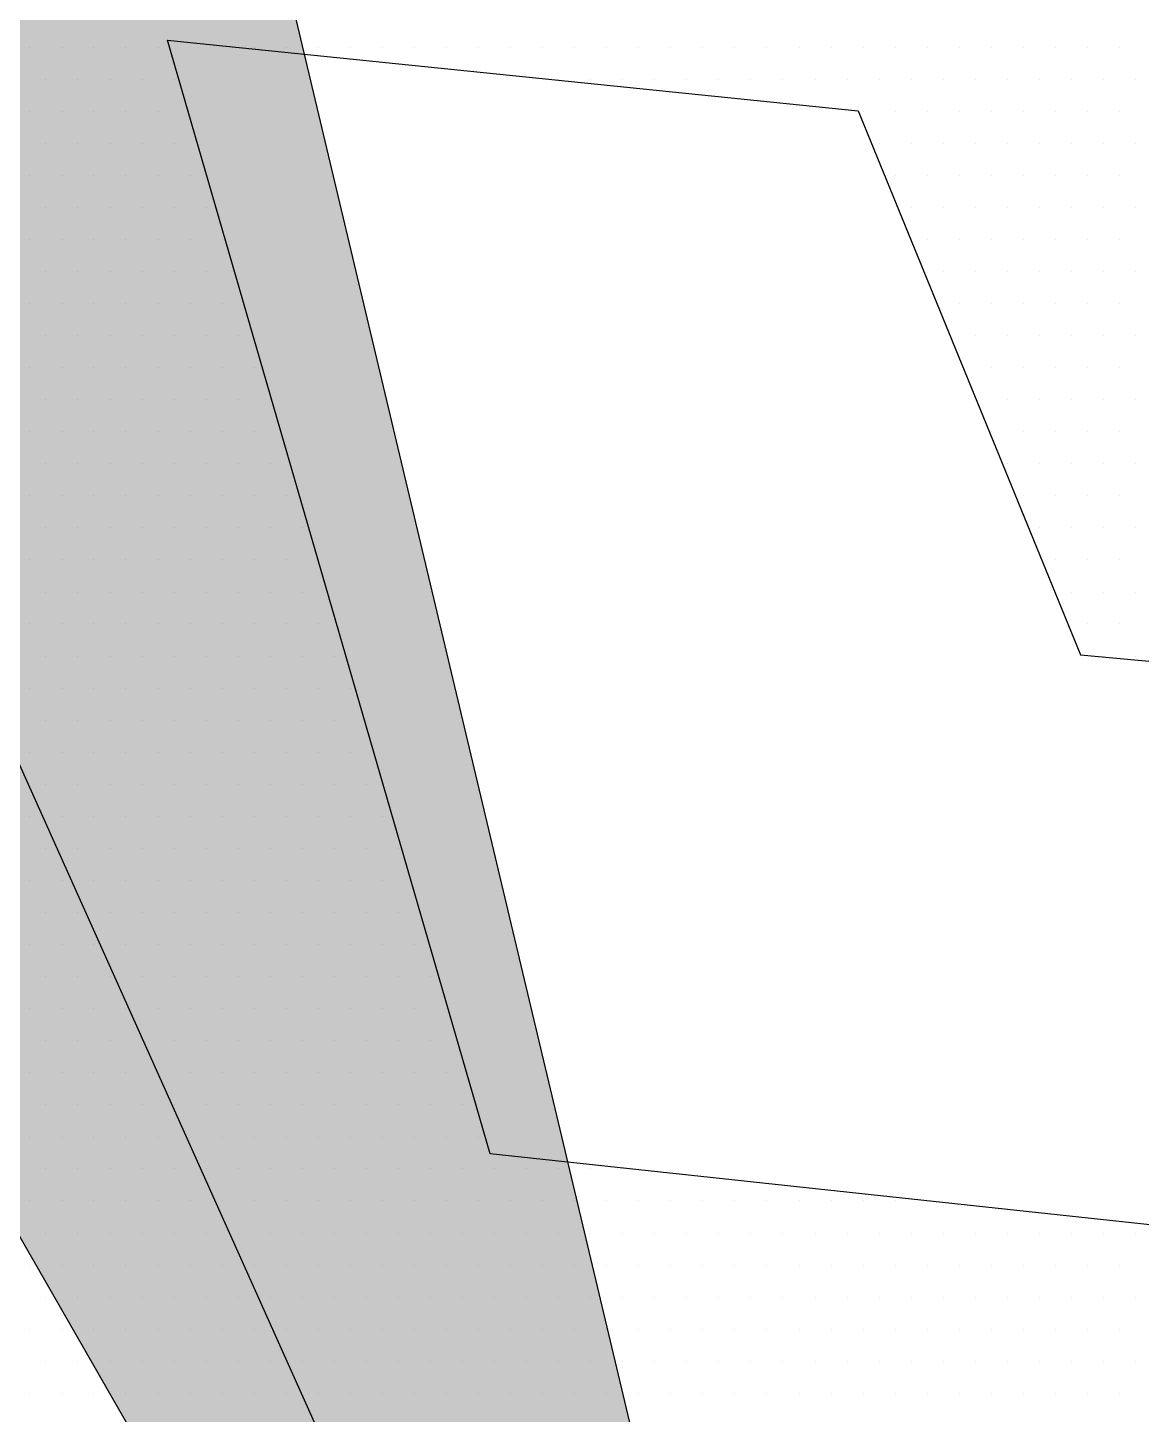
# Paper-space layout 'TOP_A1_00200_01-01-2017_MODELE' of a CAD drawing. Header units: metres. Extents: x 1274 to 2143, y 12 to 312.
# Drawn here: x 2048.826 to 2050.738, y 280.397 to 282.778 of the extents above; entities that cross this region are included whole.
import ezdxf

# ---------------------------------------------------------------- set-up
doc = ezdxf.new("R2010")
doc.units = ezdxf.units.M
doc.header["$LTSCALE"] = 2
doc.set_wipeout_variables(frame=1)
doc.linetypes.add('CACHEX2', pattern=[0.75, 0.5, -0.25])
for name, color, linetype in [('CARTOUCHE', 7, 'Continuous'), ('LOGO', 4, 'Continuous'), ('rosace', 7, 'Continuous')]:
    doc.layers.add(name, color=color, linetype=linetype)

# ---------------------------------------------------------------- blocks, each defined once
blk = doc.blocks.new('A$C715108E3')
at = {"layer": 'LOGO', "color": 131}
for p, q in [((-4.6994, -16.909), (-4.6994, -16.909)), ((-4.6077, -16.909), (-4.6077, -16.909)), ((-4.5161, -16.909), (-4.5161, -16.909)), ((-4.4245, -16.909), (-4.4245, -16.909)), ((-4.3324, -16.909), (-4.3324, -16.909)), ((-4.1105, -16.909), (-4.1105, -16.909)), ((-4.0571, -16.909), (-4.0571, -16.909)), ((-3.9659, -16.909), (-3.9659, -16.909)), ((-3.8738, -16.909), (-3.8738, -16.909)), ((-3.782, -16.909), (-3.782, -16.909)), ((-3.6905, -16.909), (-3.6905, -16.909)), ((-3.5987, -16.909), (-3.5987, -16.909)), ((-3.5069, -16.909), (-3.5069, -16.909)), ((-3.415, -16.909), (-3.415, -16.909)), ((-3.3236, -16.909), (-3.3236, -16.909)), ((-3.2318, -16.909), (-3.2318, -16.909)), ((-3.1399, -16.909), (-3.1399, -16.909)), ((-3.0485, -16.909), (-3.0485, -16.909)), ((-2.9566, -16.909), (-2.9566, -16.909)), ((-2.8648, -16.909), (-2.8648, -16.909)), ((-2.7733, -16.909), (-2.7733, -16.909)), ((-2.6815, -16.909), (-2.6815, -16.909)), ((-2.5895, -16.909), (-2.5895, -16.909)), ((-2.4975, -16.909), (-2.4975, -16.909)), ((-2.4062, -16.909), (-2.4062, -16.909)), ((-2.3142, -16.909), (-2.3142, -16.909)), ((-2.2223, -16.909), (-2.2223, -16.909)), ((-2.1309, -16.909), (-2.1309, -16.909)), ((-2.0391, -16.909), (-2.0391, -16.909)), ((-1.9472, -16.909), (-1.9472, -16.909)), ((-1.8558, -16.909), (-1.8558, -16.909)), ((-1.7639, -16.909), (-1.7639, -16.909)), ((-1.6721, -16.909), (-1.6721, -16.909)), ((-1.5806, -16.909), (-1.5806, -16.909)), ((-4.6537, -17.0003), (-4.6537, -17.0003)), ((-4.562, -17.0003), (-4.562, -17.0003)), ((-4.47, -17.0003), (-4.47, -17.0003)), ((-4.3783, -17.0003), (-4.3783, -17.0003)), ((-4.2867, -17.0003), (-4.2867, -17.0003)), ((-3.2175, -17.0003), (-3.2175, -17.0003)), ((-3.186, -17.0003), (-3.186, -17.0003)), ((-3.0942, -17.0003), (-3.0942, -17.0003)), ((-3.0024, -17.0003), (-3.0024, -17.0003)), ((-2.9109, -17.0003), (-2.9109, -17.0003)), ((-2.8191, -17.0003), (-2.8191, -17.0003)), ((-2.727, -17.0003), (-2.727, -17.0003)), ((-2.6358, -17.0003), (-2.6358, -17.0003)), ((-2.5439, -17.0003), (-2.5439, -17.0003)), ((-2.4519, -17.0003), (-2.4519, -17.0003)), ((-2.3599, -17.0003), (-2.3599, -17.0003)), ((-2.2686, -17.0003), (-2.2686, -17.0003)), ((-2.1766, -17.0003), (-2.1766, -17.0003)), ((-2.085, -17.0003), (-2.085, -17.0003)), ((-1.9933, -17.0003), (-1.9933, -17.0003)), ((-1.9015, -17.0003), (-1.9015, -17.0003)), ((-1.8097, -17.0003), (-1.8097, -17.0003)), ((-1.7182, -17.0003), (-1.7182, -17.0003)), ((-1.6264, -17.0003), (-1.6264, -17.0003)), ((-1.5345, -17.0003), (-1.5345, -17.0003)), ((-4.6994, -17.0928), (-4.6994, -17.0928)), ((-4.6077, -17.0928), (-4.6077, -17.0928)), ((-4.5161, -17.0928), (-4.5161, -17.0928)), ((-4.4245, -17.0928), (-4.4245, -17.0928)), ((-4.3324, -17.0928), (-4.3324, -17.0928)), ((-2.3284, -17.0928), (-2.3284, -17.0928)), ((-2.3142, -17.0928), (-2.3142, -17.0928)), ((-2.2223, -17.0928), (-2.2223, -17.0928)), ((-2.1309, -17.0928), (-2.1309, -17.0928)), ((-2.0391, -17.0928), (-2.0391, -17.0928)), ((-1.9472, -17.0928), (-1.9472, -17.0928)), ((-1.8558, -17.0928), (-1.8558, -17.0928)), ((-1.7639, -17.0928), (-1.7639, -17.0928)), ((-1.6721, -17.0928), (-1.6721, -17.0928)), ((-1.5806, -17.0928), (-1.5806, -17.0928)), ((-4.6537, -17.1843), (-4.6537, -17.1843)), ((-4.562, -17.1843), (-4.562, -17.1843)), ((-4.47, -17.1843), (-4.47, -17.1843)), ((-4.3783, -17.1843), (-4.3783, -17.1843)), ((-4.2867, -17.1843), (-4.2867, -17.1843)), ((-2.2909, -17.1843), (-2.2909, -17.1843)), ((-2.2686, -17.1843), (-2.2686, -17.1843)), ((-2.1766, -17.1843), (-2.1766, -17.1843)), ((-2.085, -17.1843), (-2.085, -17.1843)), ((-1.9933, -17.1843), (-1.9933, -17.1843)), ((-1.9015, -17.1843), (-1.9015, -17.1843)), ((-1.8097, -17.1843), (-1.8097, -17.1843)), ((-1.7182, -17.1843), (-1.7182, -17.1843)), ((-1.6264, -17.1843), (-1.6264, -17.1843)), ((-1.5345, -17.1843), (-1.5345, -17.1843)), ((-4.6994, -17.2756), (-4.6994, -17.2756)), ((-4.6077, -17.2756), (-4.6077, -17.2756)), ((-4.5161, -17.2756), (-4.5161, -17.2756)), ((-4.4245, -17.2756), (-4.4245, -17.2756)), ((-4.3324, -17.2756), (-4.3324, -17.2756)), ((-4.2412, -17.2756), (-4.2412, -17.2756)), ((-2.2535, -17.2756), (-2.2535, -17.2756)), ((-2.2223, -17.2756), (-2.2223, -17.2756)), ((-2.1309, -17.2756), (-2.1309, -17.2756)), ((-2.0391, -17.2756), (-2.0391, -17.2756)), ((-1.9472, -17.2756), (-1.9472, -17.2756)), ((-1.8558, -17.2756), (-1.8558, -17.2756)), ((-1.7639, -17.2756), (-1.7639, -17.2756)), ((-1.6721, -17.2756), (-1.6721, -17.2756)), ((-1.5806, -17.2756), (-1.5806, -17.2756)), ((-4.6537, -17.368), (-4.6537, -17.368)), ((-4.562, -17.368), (-4.562, -17.368)), ((-4.47, -17.368), (-4.47, -17.368)), ((-4.3783, -17.368), (-4.3783, -17.368)), ((-4.2867, -17.368), (-4.2867, -17.368)), ((-4.1947, -17.368), (-4.1947, -17.368)), ((-2.2158, -17.368), (-2.2158, -17.368)), ((-2.1766, -17.368), (-2.1766, -17.368)), ((-2.085, -17.368), (-2.085, -17.368)), ((-1.9933, -17.368), (-1.9933, -17.368)), ((-1.9015, -17.368), (-1.9015, -17.368)), ((-1.8097, -17.368), (-1.8097, -17.368)), ((-1.7182, -17.368), (-1.7182, -17.368)), ((-1.6264, -17.368), (-1.6264, -17.368)), ((-1.5345, -17.368), (-1.5345, -17.368)), ((-4.6994, -17.4592), (-4.6994, -17.4592)), ((-4.6077, -17.4592), (-4.6077, -17.4592)), ((-4.5161, -17.4592), (-4.5161, -17.4592)), ((-4.4245, -17.4592), (-4.4245, -17.4592)), ((-4.3324, -17.4592), (-4.3324, -17.4592)), ((-4.2412, -17.4592), (-4.2412, -17.4592)), ((-4.1491, -17.4592), (-4.1491, -17.4592)), ((-2.1781, -17.4592), (-2.1781, -17.4592)), ((-2.1309, -17.4592), (-2.1309, -17.4592)), ((-2.0391, -17.4592), (-2.0391, -17.4592)), ((-1.9472, -17.4592), (-1.9472, -17.4592)), ((-1.8558, -17.4592), (-1.8558, -17.4592)), ((-1.7639, -17.4592), (-1.7639, -17.4592)), ((-1.6721, -17.4592), (-1.6721, -17.4592)), ((-1.5806, -17.4592), (-1.5806, -17.4592)), ((-4.6537, -17.5507), (-4.6537, -17.5507)), ((-4.562, -17.5507), (-4.562, -17.5507)), ((-4.47, -17.5507), (-4.47, -17.5507)), ((-4.3783, -17.5507), (-4.3783, -17.5507)), ((-4.2867, -17.5507), (-4.2867, -17.5507)), ((-4.1947, -17.5507), (-4.1947, -17.5507)), ((-2.1408, -17.5507), (-2.1408, -17.5507)), ((-2.085, -17.5507), (-2.085, -17.5507)), ((-1.9933, -17.5507), (-1.9933, -17.5507)), ((-1.9015, -17.5507), (-1.9015, -17.5507)), ((-1.8097, -17.5507), (-1.8097, -17.5507)), ((-1.7182, -17.5507), (-1.7182, -17.5507)), ((-1.6264, -17.5507), (-1.6264, -17.5507)), ((-1.5345, -17.5507), (-1.5345, -17.5507)), ((-4.6994, -17.6431), (-4.6994, -17.6431)), ((-4.6077, -17.6431), (-4.6077, -17.6431)), ((-4.5161, -17.6431), (-4.5161, -17.6431)), ((-4.4245, -17.6431), (-4.4245, -17.6431)), ((-4.3324, -17.6431), (-4.3324, -17.6431)), ((-4.2412, -17.6431), (-4.2412, -17.6431)), ((-4.1491, -17.6431), (-4.1491, -17.6431)), ((-2.1033, -17.6431), (-2.1033, -17.6431)), ((-2.0391, -17.6431), (-2.0391, -17.6431)), ((-1.9472, -17.6431), (-1.9472, -17.6431)), ((-1.8558, -17.6431), (-1.8558, -17.6431)), ((-1.7639, -17.6431), (-1.7639, -17.6431)), ((-1.6721, -17.6431), (-1.6721, -17.6431)), ((-1.5806, -17.6431), (-1.5806, -17.6431)), ((-4.6537, -17.7343), (-4.6537, -17.7343)), ((-4.562, -17.7343), (-4.562, -17.7343)), ((-4.47, -17.7343), (-4.47, -17.7343)), ((-4.3783, -17.7343), (-4.3783, -17.7343)), ((-4.2867, -17.7343), (-4.2867, -17.7343)), ((-4.1947, -17.7343), (-4.1947, -17.7343)), ((-4.1036, -17.7343), (-4.1036, -17.7343)), ((-2.0657, -17.7343), (-2.0657, -17.7343)), ((-1.9933, -17.7343), (-1.9933, -17.7343)), ((-1.9015, -17.7343), (-1.9015, -17.7343)), ((-1.8097, -17.7343), (-1.8097, -17.7343)), ((-1.7182, -17.7343), (-1.7182, -17.7343)), ((-1.6264, -17.7343), (-1.6264, -17.7343)), ((-1.5345, -17.7343), (-1.5345, -17.7343)), ((-4.6994, -17.8258), (-4.6994, -17.8258)), ((-4.6077, -17.8258), (-4.6077, -17.8258)), ((-4.5161, -17.8258), (-4.5161, -17.8258)), ((-4.4245, -17.8258), (-4.4245, -17.8258)), ((-4.3324, -17.8258), (-4.3324, -17.8258)), ((-4.2412, -17.8258), (-4.2412, -17.8258)), ((-4.1491, -17.8258), (-4.1491, -17.8258)), ((-4.0571, -17.8258), (-4.0571, -17.8258)), ((-2.0289, -17.8258), (-2.0289, -17.8258)), ((-1.9472, -17.8258), (-1.9472, -17.8258)), ((-1.8558, -17.8258), (-1.8558, -17.8258)), ((-1.7639, -17.8258), (-1.7639, -17.8258)), ((-1.6721, -17.8258), (-1.6721, -17.8258)), ((-1.5806, -17.8258), (-1.5806, -17.8258)), ((-4.6537, -17.9182), (-4.6537, -17.9182)), ((-4.562, -17.9182), (-4.562, -17.9182)), ((-4.47, -17.9182), (-4.47, -17.9182)), ((-4.3783, -17.9182), (-4.3783, -17.9182)), ((-4.2867, -17.9182), (-4.2867, -17.9182)), ((-4.1947, -17.9182), (-4.1947, -17.9182)), ((-4.1036, -17.9182), (-4.1036, -17.9182)), ((-4.0116, -17.9182), (-4.0116, -17.9182)), ((-1.9913, -17.9182), (-1.9913, -17.9182)), ((-1.9015, -17.9182), (-1.9015, -17.9182)), ((-1.8097, -17.9182), (-1.8097, -17.9182)), ((-1.7182, -17.9182), (-1.7182, -17.9182)), ((-1.6264, -17.9182), (-1.6264, -17.9182)), ((-1.5345, -17.9182), (-1.5345, -17.9182)), ((-4.6994, -18.0097), (-4.6994, -18.0097)), ((-4.6077, -18.0097), (-4.6077, -18.0097)), ((-4.5161, -18.0097), (-4.5161, -18.0097)), ((-4.4245, -18.0097), (-4.4245, -18.0097)), ((-4.3324, -18.0097), (-4.3324, -18.0097)), ((-4.2412, -18.0097), (-4.2412, -18.0097)), ((-4.1491, -18.0097), (-4.1491, -18.0097)), ((-4.0571, -18.0097), (-4.0571, -18.0097)), ((-1.9536, -18.0097), (-1.9536, -18.0097)), ((-1.9472, -18.0097), (-1.9472, -18.0097)), ((-1.8558, -18.0097), (-1.8558, -18.0097)), ((-1.7639, -18.0097), (-1.7639, -18.0097)), ((-1.6721, -18.0097), (-1.6721, -18.0097)), ((-1.5806, -18.0097), (-1.5806, -18.0097)), ((-4.6537, -18.1009), (-4.6537, -18.1009)), ((-4.562, -18.1009), (-4.562, -18.1009)), ((-4.47, -18.1009), (-4.47, -18.1009)), ((-4.3783, -18.1009), (-4.3783, -18.1009)), ((-4.2867, -18.1009), (-4.2867, -18.1009)), ((-4.1947, -18.1009), (-4.1947, -18.1009)), ((-4.1036, -18.1009), (-4.1036, -18.1009)), ((-4.0116, -18.1009), (-4.0116, -18.1009)), ((-1.9163, -18.1009), (-1.9163, -18.1009)), ((-1.9015, -18.1009), (-1.9015, -18.1009)), ((-1.8097, -18.1009), (-1.8097, -18.1009)), ((-1.7182, -18.1009), (-1.7182, -18.1009)), ((-1.6264, -18.1009), (-1.6264, -18.1009)), ((-1.5345, -18.1009), (-1.5345, -18.1009)), ((-4.6994, -18.1933), (-4.6994, -18.1933)), ((-4.6077, -18.1933), (-4.6077, -18.1933)), ((-4.5161, -18.1933), (-4.5161, -18.1933)), ((-4.4245, -18.1933), (-4.4245, -18.1933)), ((-4.3324, -18.1933), (-4.3324, -18.1933)), ((-4.2412, -18.1933), (-4.2412, -18.1933)), ((-4.1491, -18.1933), (-4.1491, -18.1933)), ((-4.0571, -18.1933), (-4.0571, -18.1933)), ((-3.9659, -18.1933), (-3.9659, -18.1933)), ((-1.8786, -18.1933), (-1.8786, -18.1933)), ((-1.8558, -18.1933), (-1.8558, -18.1933)), ((-1.7639, -18.1933), (-1.7639, -18.1933)), ((-1.6721, -18.1933), (-1.6721, -18.1933)), ((-1.5806, -18.1933), (-1.5806, -18.1933)), ((-4.6537, -18.2848), (-4.6537, -18.2848)), ((-4.562, -18.2848), (-4.562, -18.2848)), ((-4.47, -18.2848), (-4.47, -18.2848)), ((-4.3783, -18.2848), (-4.3783, -18.2848)), ((-4.2867, -18.2848), (-4.2867, -18.2848)), ((-4.1947, -18.2848), (-4.1947, -18.2848)), ((-4.1036, -18.2848), (-4.1036, -18.2848)), ((-4.0116, -18.2848), (-4.0116, -18.2848)), ((-3.9196, -18.2848), (-3.9196, -18.2848)), ((-1.8411, -18.2848), (-1.8411, -18.2848)), ((-1.8097, -18.2848), (-1.8097, -18.2848)), ((-1.7182, -18.2848), (-1.7182, -18.2848)), ((-1.6264, -18.2848), (-1.6264, -18.2848)), ((-1.5345, -18.2848), (-1.5345, -18.2848)), ((-4.6994, -18.3761), (-4.6994, -18.3761)), ((-4.6077, -18.3761), (-4.6077, -18.3761)), ((-4.5161, -18.3761), (-4.5161, -18.3761)), ((-4.4245, -18.3761), (-4.4245, -18.3761)), ((-4.3324, -18.3761), (-4.3324, -18.3761)), ((-4.2412, -18.3761), (-4.2412, -18.3761)), ((-4.1491, -18.3761), (-4.1491, -18.3761)), ((-4.0571, -18.3761), (-4.0571, -18.3761)), ((-3.9659, -18.3761), (-3.9659, -18.3761)), ((-1.8037, -18.3761), (-1.8037, -18.3761)), ((-1.7639, -18.3761), (-1.7639, -18.3761)), ((-1.6721, -18.3761), (-1.6721, -18.3761)), ((-1.5806, -18.3761), (-1.5806, -18.3761)), ((-4.6537, -18.4684), (-4.6537, -18.4684)), ((-4.562, -18.4684), (-4.562, -18.4684)), ((-4.47, -18.4684), (-4.47, -18.4684)), ((-4.3783, -18.4684), (-4.3783, -18.4684)), ((-4.2867, -18.4684), (-4.2867, -18.4684)), ((-4.1947, -18.4684), (-4.1947, -18.4684)), ((-4.1036, -18.4684), (-4.1036, -18.4684)), ((-4.0116, -18.4684), (-4.0116, -18.4684)), ((-3.9196, -18.4684), (-3.9196, -18.4684)), ((-1.7662, -18.4684), (-1.7662, -18.4684)), ((-1.7182, -18.4684), (-1.7182, -18.4684)), ((-1.6264, -18.4684), (-1.6264, -18.4684)), ((-1.5345, -18.4684), (-1.5345, -18.4684)), ((-4.6994, -18.5599), (-4.6994, -18.5599)), ((-4.6077, -18.5599), (-4.6077, -18.5599)), ((-4.5161, -18.5599), (-4.5161, -18.5599)), ((-4.4245, -18.5599), (-4.4245, -18.5599)), ((-4.3324, -18.5599), (-4.3324, -18.5599)), ((-4.2412, -18.5599), (-4.2412, -18.5599)), ((-4.1491, -18.5599), (-4.1491, -18.5599)), ((-4.0571, -18.5599), (-4.0571, -18.5599)), ((-3.9659, -18.5599), (-3.9659, -18.5599)), ((-3.8738, -18.5599), (-3.8738, -18.5599)), ((-1.7287, -18.5599), (-1.7287, -18.5599)), ((-1.6721, -18.5599), (-1.6721, -18.5599)), ((-1.5806, -18.5599), (-1.5806, -18.5599)), ((-4.6537, -18.6525), (-4.6537, -18.6525)), ((-4.562, -18.6525), (-4.562, -18.6525)), ((-4.47, -18.6525), (-4.47, -18.6525)), ((-4.3783, -18.6525), (-4.3783, -18.6525)), ((-4.2867, -18.6525), (-4.2867, -18.6525)), ((-4.1947, -18.6525), (-4.1947, -18.6525)), ((-4.1036, -18.6525), (-4.1036, -18.6525)), ((-4.0116, -18.6525), (-4.0116, -18.6525)), ((-3.9196, -18.6525), (-3.9196, -18.6525)), ((-3.8283, -18.6525), (-3.8283, -18.6525)), ((-1.6492, -18.6525), (-1.6492, -18.6525)), ((-1.6264, -18.6525), (-1.6264, -18.6525)), ((-1.5345, -18.6525), (-1.5345, -18.6525)), ((-4.6994, -18.7438), (-4.6994, -18.7438)), ((-4.6077, -18.7438), (-4.6077, -18.7438)), ((-4.5161, -18.7438), (-4.5161, -18.7438)), ((-4.4245, -18.7438), (-4.4245, -18.7438)), ((-4.3324, -18.7438), (-4.3324, -18.7438)), ((-4.2412, -18.7438), (-4.2412, -18.7438)), ((-4.1491, -18.7438), (-4.1491, -18.7438)), ((-4.0571, -18.7438), (-4.0571, -18.7438)), ((-3.9659, -18.7438), (-3.9659, -18.7438)), ((-3.8738, -18.7438), (-3.8738, -18.7438)), ((-3.782, -18.7438), (-3.782, -18.7438)), ((-4.6537, -18.835), (-4.6537, -18.835)), ((-4.562, -18.835), (-4.562, -18.835)), ((-4.47, -18.835), (-4.47, -18.835)), ((-4.3783, -18.835), (-4.3783, -18.835)), ((-4.2867, -18.835), (-4.2867, -18.835)), ((-4.1947, -18.835), (-4.1947, -18.835)), ((-4.1036, -18.835), (-4.1036, -18.835)), ((-4.0116, -18.835), (-4.0116, -18.835)), ((-3.9196, -18.835), (-3.9196, -18.835)), ((-3.8283, -18.835), (-3.8283, -18.835)), ((-4.6994, -18.9276), (-4.6994, -18.9276)), ((-4.6077, -18.9276), (-4.6077, -18.9276)), ((-4.5161, -18.9276), (-4.5161, -18.9276)), ((-4.4245, -18.9276), (-4.4245, -18.9276)), ((-4.3324, -18.9276), (-4.3324, -18.9276)), ((-4.2412, -18.9276), (-4.2412, -18.9276)), ((-4.1491, -18.9276), (-4.1491, -18.9276)), ((-4.0571, -18.9276), (-4.0571, -18.9276)), ((-3.9659, -18.9276), (-3.9659, -18.9276)), ((-3.8738, -18.9276), (-3.8738, -18.9276)), ((-3.782, -18.9276), (-3.782, -18.9276)), ((-4.6537, -19.0189), (-4.6537, -19.0189)), ((-4.562, -19.0189), (-4.562, -19.0189)), ((-4.47, -19.0189), (-4.47, -19.0189)), ((-4.3783, -19.0189), (-4.3783, -19.0189)), ((-4.2867, -19.0189), (-4.2867, -19.0189)), ((-4.1947, -19.0189), (-4.1947, -19.0189)), ((-4.1036, -19.0189), (-4.1036, -19.0189)), ((-4.0116, -19.0189), (-4.0116, -19.0189)), ((-3.9196, -19.0189), (-3.9196, -19.0189)), ((-3.8283, -19.0189), (-3.8283, -19.0189)), ((-3.7363, -19.0189), (-3.7363, -19.0189)), ((-4.6994, -19.1101), (-4.6994, -19.1101)), ((-4.6077, -19.1101), (-4.6077, -19.1101)), ((-4.5161, -19.1101), (-4.5161, -19.1101)), ((-4.4245, -19.1101), (-4.4245, -19.1101)), ((-4.3324, -19.1101), (-4.3324, -19.1101)), ((-4.2412, -19.1101), (-4.2412, -19.1101)), ((-4.1491, -19.1101), (-4.1491, -19.1101)), ((-4.0571, -19.1101), (-4.0571, -19.1101)), ((-3.9659, -19.1101), (-3.9659, -19.1101)), ((-3.8738, -19.1101), (-3.8738, -19.1101)), ((-3.782, -19.1101), (-3.782, -19.1101)), ((-3.6905, -19.1101), (-3.6905, -19.1101)), ((-4.6537, -19.2027), (-4.6537, -19.2027)), ((-4.562, -19.2027), (-4.562, -19.2027)), ((-4.47, -19.2027), (-4.47, -19.2027)), ((-4.3783, -19.2027), (-4.3783, -19.2027)), ((-4.2867, -19.2027), (-4.2867, -19.2027)), ((-4.1947, -19.2027), (-4.1947, -19.2027)), ((-4.1036, -19.2027), (-4.1036, -19.2027)), ((-4.0116, -19.2027), (-4.0116, -19.2027)), ((-3.9196, -19.2027), (-3.9196, -19.2027)), ((-3.8283, -19.2027), (-3.8283, -19.2027)), ((-3.7363, -19.2027), (-3.7363, -19.2027)), ((-3.6444, -19.2027), (-3.6444, -19.2027)), ((-4.6994, -19.294), (-4.6994, -19.294)), ((-4.6077, -19.294), (-4.6077, -19.294)), ((-4.5161, -19.294), (-4.5161, -19.294)), ((-4.4245, -19.294), (-4.4245, -19.294)), ((-4.3324, -19.294), (-4.3324, -19.294)), ((-4.2412, -19.294), (-4.2412, -19.294)), ((-4.1491, -19.294), (-4.1491, -19.294)), ((-4.0571, -19.294), (-4.0571, -19.294)), ((-3.9659, -19.294), (-3.9659, -19.294)), ((-3.8738, -19.294), (-3.8738, -19.294)), ((-3.782, -19.294), (-3.782, -19.294)), ((-3.6905, -19.294), (-3.6905, -19.294)), ((-4.6537, -19.3855), (-4.6537, -19.3855)), ((-4.562, -19.3855), (-4.562, -19.3855)), ((-4.47, -19.3855), (-4.47, -19.3855)), ((-4.3783, -19.3855), (-4.3783, -19.3855)), ((-4.2867, -19.3855), (-4.2867, -19.3855)), ((-4.1947, -19.3855), (-4.1947, -19.3855)), ((-4.1036, -19.3855), (-4.1036, -19.3855)), ((-4.0116, -19.3855), (-4.0116, -19.3855)), ((-3.9196, -19.3855), (-3.9196, -19.3855)), ((-3.8283, -19.3855), (-3.8283, -19.3855)), ((-3.7363, -19.3855), (-3.7363, -19.3855)), ((-3.6444, -19.3855), (-3.6444, -19.3855)), ((-4.6994, -19.4779), (-4.6994, -19.4779)), ((-4.6077, -19.4779), (-4.6077, -19.4779)), ((-4.5161, -19.4779), (-4.5161, -19.4779)), ((-4.4245, -19.4779), (-4.4245, -19.4779)), ((-4.3324, -19.4779), (-4.3324, -19.4779)), ((-4.2412, -19.4779), (-4.2412, -19.4779)), ((-4.1491, -19.4779), (-4.1491, -19.4779)), ((-4.0571, -19.4779), (-4.0571, -19.4779)), ((-3.9659, -19.4779), (-3.9659, -19.4779)), ((-3.8738, -19.4779), (-3.8738, -19.4779)), ((-3.782, -19.4779), (-3.782, -19.4779)), ((-3.6905, -19.4779), (-3.6905, -19.4779)), ((-3.5987, -19.4779), (-3.5987, -19.4779)), ((-4.6537, -19.5693), (-4.6537, -19.5693)), ((-4.562, -19.5693), (-4.562, -19.5693)), ((-4.47, -19.5693), (-4.47, -19.5693)), ((-4.3783, -19.5693), (-4.3783, -19.5693)), ((-4.2867, -19.5693), (-4.2867, -19.5693)), ((-4.1947, -19.5693), (-4.1947, -19.5693)), ((-4.1036, -19.5693), (-4.1036, -19.5693)), ((-4.0116, -19.5693), (-4.0116, -19.5693)), ((-3.9196, -19.5693), (-3.9196, -19.5693)), ((-3.8283, -19.5693), (-3.8283, -19.5693)), ((-3.7363, -19.5693), (-3.7363, -19.5693)), ((-3.6444, -19.5693), (-3.6444, -19.5693)), ((-3.5526, -19.5693), (-3.5526, -19.5693)), ((-4.6994, -19.6606), (-4.6994, -19.6606)), ((-4.6077, -19.6606), (-4.6077, -19.6606)), ((-4.5161, -19.6606), (-4.5161, -19.6606)), ((-4.4245, -19.6606), (-4.4245, -19.6606)), ((-4.3324, -19.6606), (-4.3324, -19.6606)), ((-4.2412, -19.6606), (-4.2412, -19.6606)), ((-4.1491, -19.6606), (-4.1491, -19.6606)), ((-4.0571, -19.6606), (-4.0571, -19.6606)), ((-3.9659, -19.6606), (-3.9659, -19.6606)), ((-3.8738, -19.6606), (-3.8738, -19.6606)), ((-3.782, -19.6606), (-3.782, -19.6606)), ((-3.6905, -19.6606), (-3.6905, -19.6606)), ((-3.5987, -19.6606), (-3.5987, -19.6606)), ((-3.5069, -19.6606), (-3.5069, -19.6606)), ((-4.6537, -19.753), (-4.6537, -19.753)), ((-4.562, -19.753), (-4.562, -19.753)), ((-4.47, -19.753), (-4.47, -19.753)), ((-4.3783, -19.753), (-4.3783, -19.753)), ((-4.2867, -19.753), (-4.2867, -19.753)), ((-4.1947, -19.753), (-4.1947, -19.753)), ((-4.1036, -19.753), (-4.1036, -19.753)), ((-4.0116, -19.753), (-4.0116, -19.753)), ((-3.9196, -19.753), (-3.9196, -19.753)), ((-3.8283, -19.753), (-3.8283, -19.753)), ((-3.7363, -19.753), (-3.7363, -19.753)), ((-3.6444, -19.753), (-3.6444, -19.753)), ((-3.5526, -19.753), (-3.5526, -19.753)), ((-4.6994, -19.8444), (-4.6994, -19.8444)), ((-4.6077, -19.8444), (-4.6077, -19.8444)), ((-4.5161, -19.8444), (-4.5161, -19.8444)), ((-4.4245, -19.8444), (-4.4245, -19.8444)), ((-4.3324, -19.8444), (-4.3324, -19.8444)), ((-4.2412, -19.8444), (-4.2412, -19.8444)), ((-4.1491, -19.8444), (-4.1491, -19.8444)), ((-4.0571, -19.8444), (-4.0571, -19.8444)), ((-3.9659, -19.8444), (-3.9659, -19.8444)), ((-3.8738, -19.8444), (-3.8738, -19.8444)), ((-3.782, -19.8444), (-3.782, -19.8444)), ((-3.6905, -19.8444), (-3.6905, -19.8444)), ((-3.5987, -19.8444), (-3.5987, -19.8444)), ((-3.5069, -19.8444), (-3.5069, -19.8444)), ((-4.6537, -19.9357), (-4.6537, -19.9357)), ((-4.562, -19.9357), (-4.562, -19.9357)), ((-4.47, -19.9357), (-4.47, -19.9357)), ((-4.3783, -19.9357), (-4.3783, -19.9357)), ((-4.2867, -19.9357), (-4.2867, -19.9357)), ((-4.1947, -19.9357), (-4.1947, -19.9357)), ((-4.1036, -19.9357), (-4.1036, -19.9357)), ((-4.0116, -19.9357), (-4.0116, -19.9357)), ((-3.9196, -19.9357), (-3.9196, -19.9357)), ((-3.8283, -19.9357), (-3.8283, -19.9357)), ((-3.7363, -19.9357), (-3.7363, -19.9357)), ((-3.6444, -19.9357), (-3.6444, -19.9357)), ((-3.5526, -19.9357), (-3.5526, -19.9357)), ((-3.4611, -19.9357), (-3.4611, -19.9357)), ((-4.6994, -20.0281), (-4.6994, -20.0281)), ((-4.6077, -20.0281), (-4.6077, -20.0281)), ((-4.5161, -20.0281), (-4.5161, -20.0281)), ((-4.4245, -20.0281), (-4.4245, -20.0281)), ((-4.3324, -20.0281), (-4.3324, -20.0281)), ((-4.2412, -20.0281), (-4.2412, -20.0281)), ((-4.1491, -20.0281), (-4.1491, -20.0281)), ((-4.0571, -20.0281), (-4.0571, -20.0281)), ((-3.9659, -20.0281), (-3.9659, -20.0281)), ((-3.8738, -20.0281), (-3.8738, -20.0281)), ((-3.782, -20.0281), (-3.782, -20.0281)), ((-3.6905, -20.0281), (-3.6905, -20.0281)), ((-3.5987, -20.0281), (-3.5987, -20.0281)), ((-3.5069, -20.0281), (-3.5069, -20.0281)), ((-3.415, -20.0281), (-3.415, -20.0281)), ((-4.6537, -20.1196), (-4.6537, -20.1196)), ((-4.562, -20.1196), (-4.562, -20.1196)), ((-4.47, -20.1196), (-4.47, -20.1196)), ((-4.3783, -20.1196), (-4.3783, -20.1196)), ((-4.2867, -20.1196), (-4.2867, -20.1196)), ((-4.1947, -20.1196), (-4.1947, -20.1196)), ((-4.1036, -20.1196), (-4.1036, -20.1196)), ((-4.0116, -20.1196), (-4.0116, -20.1196)), ((-3.9196, -20.1196), (-3.9196, -20.1196)), ((-3.8283, -20.1196), (-3.8283, -20.1196)), ((-3.7363, -20.1196), (-3.7363, -20.1196)), ((-3.6444, -20.1196), (-3.6444, -20.1196)), ((-3.5526, -20.1196), (-3.5526, -20.1196)), ((-3.4611, -20.1196), (-3.4611, -20.1196)), ((-3.3693, -20.1196), (-3.3693, -20.1196)), ((-3.2775, -20.1196), (-3.2775, -20.1196)), ((-3.186, -20.1196), (-3.186, -20.1196)), ((-3.0942, -20.1196), (-3.0942, -20.1196)), ((-3.0024, -20.1196), (-3.0024, -20.1196)), ((-4.6994, -20.211), (-4.6994, -20.211)), ((-4.6077, -20.211), (-4.6077, -20.211)), ((-4.5161, -20.211), (-4.5161, -20.211)), ((-4.4245, -20.211), (-4.4245, -20.211)), ((-4.3324, -20.211), (-4.3324, -20.211)), ((-4.2412, -20.211), (-4.2412, -20.211)), ((-4.1491, -20.211), (-4.1491, -20.211)), ((-4.0571, -20.211), (-4.0571, -20.211)), ((-3.9659, -20.211), (-3.9659, -20.211)), ((-3.8738, -20.211), (-3.8738, -20.211)), ((-3.782, -20.211), (-3.782, -20.211)), ((-3.6905, -20.211), (-3.6905, -20.211)), ((-3.5987, -20.211), (-3.5987, -20.211)), ((-3.5069, -20.211), (-3.5069, -20.211)), ((-3.415, -20.211), (-3.415, -20.211)), ((-3.3236, -20.211), (-3.3236, -20.211)), ((-3.2318, -20.211), (-3.2318, -20.211)), ((-3.1399, -20.211), (-3.1399, -20.211)), ((-3.0485, -20.211), (-3.0485, -20.211)), ((-2.9566, -20.211), (-2.9566, -20.211)), ((-2.8648, -20.211), (-2.8648, -20.211)), ((-2.7733, -20.211), (-2.7733, -20.211)), ((-2.6815, -20.211), (-2.6815, -20.211)), ((-2.5895, -20.211), (-2.5895, -20.211)), ((-2.4975, -20.211), (-2.4975, -20.211)), ((-2.4062, -20.211), (-2.4062, -20.211)), ((-2.3142, -20.211), (-2.3142, -20.211)), ((-2.2223, -20.211), (-2.2223, -20.211)), ((-2.1309, -20.211), (-2.1309, -20.211)), ((-4.6537, -20.3034), (-4.6537, -20.3034)), ((-4.562, -20.3034), (-4.562, -20.3034)), ((-4.47, -20.3034), (-4.47, -20.3034)), ((-4.3783, -20.3034), (-4.3783, -20.3034)), ((-4.2867, -20.3034), (-4.2867, -20.3034)), ((-4.1947, -20.3034), (-4.1947, -20.3034)), ((-4.1036, -20.3034), (-4.1036, -20.3034)), ((-4.0116, -20.3034), (-4.0116, -20.3034)), ((-3.9196, -20.3034), (-3.9196, -20.3034)), ((-3.8283, -20.3034), (-3.8283, -20.3034)), ((-3.7363, -20.3034), (-3.7363, -20.3034)), ((-3.6444, -20.3034), (-3.6444, -20.3034)), ((-3.5526, -20.3034), (-3.5526, -20.3034)), ((-3.4611, -20.3034), (-3.4611, -20.3034)), ((-3.3693, -20.3034), (-3.3693, -20.3034)), ((-3.2775, -20.3034), (-3.2775, -20.3034)), ((-3.186, -20.3034), (-3.186, -20.3034)), ((-3.0942, -20.3034), (-3.0942, -20.3034)), ((-3.0024, -20.3034), (-3.0024, -20.3034)), ((-2.9109, -20.3034), (-2.9109, -20.3034)), ((-2.8191, -20.3034), (-2.8191, -20.3034)), ((-2.727, -20.3034), (-2.727, -20.3034)), ((-2.6358, -20.3034), (-2.6358, -20.3034)), ((-2.5439, -20.3034), (-2.5439, -20.3034)), ((-2.4519, -20.3034), (-2.4519, -20.3034)), ((-2.3599, -20.3034), (-2.3599, -20.3034)), ((-2.2686, -20.3034), (-2.2686, -20.3034)), ((-2.1766, -20.3034), (-2.1766, -20.3034)), ((-2.085, -20.3034), (-2.085, -20.3034)), ((-1.9933, -20.3034), (-1.9933, -20.3034)), ((-1.9015, -20.3034), (-1.9015, -20.3034)), ((-1.8097, -20.3034), (-1.8097, -20.3034)), ((-1.7182, -20.3034), (-1.7182, -20.3034)), ((-1.6264, -20.3034), (-1.6264, -20.3034)), ((-1.5345, -20.3034), (-1.5345, -20.3034)), ((-4.6994, -20.3947), (-4.6994, -20.3947)), ((-4.6077, -20.3947), (-4.6077, -20.3947)), ((-4.5161, -20.3947), (-4.5161, -20.3947)), ((-4.4245, -20.3947), (-4.4245, -20.3947)), ((-4.3324, -20.3947), (-4.3324, -20.3947)), ((-4.2412, -20.3947), (-4.2412, -20.3947)), ((-4.1491, -20.3947), (-4.1491, -20.3947)), ((-4.0571, -20.3947), (-4.0571, -20.3947)), ((-3.9659, -20.3947), (-3.9659, -20.3947)), ((-3.8738, -20.3947), (-3.8738, -20.3947)), ((-3.782, -20.3947), (-3.782, -20.3947)), ((-3.6905, -20.3947), (-3.6905, -20.3947)), ((-3.5987, -20.3947), (-3.5987, -20.3947)), ((-3.5069, -20.3947), (-3.5069, -20.3947)), ((-3.415, -20.3947), (-3.415, -20.3947)), ((-3.3236, -20.3947), (-3.3236, -20.3947)), ((-3.2318, -20.3947), (-3.2318, -20.3947)), ((-3.1399, -20.3947), (-3.1399, -20.3947)), ((-3.0485, -20.3947), (-3.0485, -20.3947)), ((-2.9566, -20.3947), (-2.9566, -20.3947)), ((-2.8648, -20.3947), (-2.8648, -20.3947)), ((-2.7733, -20.3947), (-2.7733, -20.3947)), ((-2.6815, -20.3947), (-2.6815, -20.3947)), ((-2.5895, -20.3947), (-2.5895, -20.3947)), ((-2.4975, -20.3947), (-2.4975, -20.3947)), ((-2.4062, -20.3947), (-2.4062, -20.3947)), ((-2.3142, -20.3947), (-2.3142, -20.3947)), ((-2.2223, -20.3947), (-2.2223, -20.3947)), ((-2.1309, -20.3947), (-2.1309, -20.3947)), ((-2.0391, -20.3947), (-2.0391, -20.3947)), ((-1.9472, -20.3947), (-1.9472, -20.3947)), ((-1.8558, -20.3947), (-1.8558, -20.3947)), ((-1.7639, -20.3947), (-1.7639, -20.3947)), ((-1.6721, -20.3947), (-1.6721, -20.3947)), ((-1.5806, -20.3947), (-1.5806, -20.3947)), ((-4.6537, -20.4861), (-4.6537, -20.4861)), ((-4.562, -20.4861), (-4.562, -20.4861)), ((-4.47, -20.4861), (-4.47, -20.4861)), ((-4.3783, -20.4861), (-4.3783, -20.4861)), ((-4.2867, -20.4861), (-4.2867, -20.4861)), ((-4.1947, -20.4861), (-4.1947, -20.4861)), ((-4.1036, -20.4861), (-4.1036, -20.4861)), ((-4.0116, -20.4861), (-4.0116, -20.4861)), ((-3.9196, -20.4861), (-3.9196, -20.4861)), ((-3.8283, -20.4861), (-3.8283, -20.4861)), ((-3.7363, -20.4861), (-3.7363, -20.4861)), ((-3.6444, -20.4861), (-3.6444, -20.4861)), ((-3.5526, -20.4861), (-3.5526, -20.4861)), ((-3.4611, -20.4861), (-3.4611, -20.4861)), ((-3.3693, -20.4861), (-3.3693, -20.4861)), ((-3.2775, -20.4861), (-3.2775, -20.4861)), ((-3.186, -20.4861), (-3.186, -20.4861)), ((-3.0942, -20.4861), (-3.0942, -20.4861)), ((-3.0024, -20.4861), (-3.0024, -20.4861)), ((-2.9109, -20.4861), (-2.9109, -20.4861)), ((-2.8191, -20.4861), (-2.8191, -20.4861)), ((-2.727, -20.4861), (-2.727, -20.4861)), ((-2.6358, -20.4861), (-2.6358, -20.4861)), ((-2.5439, -20.4861), (-2.5439, -20.4861)), ((-2.4519, -20.4861), (-2.4519, -20.4861)), ((-2.3599, -20.4861), (-2.3599, -20.4861)), ((-2.2686, -20.4861), (-2.2686, -20.4861)), ((-2.1766, -20.4861), (-2.1766, -20.4861)), ((-2.085, -20.4861), (-2.085, -20.4861)), ((-1.9933, -20.4861), (-1.9933, -20.4861)), ((-1.9015, -20.4861), (-1.9015, -20.4861)), ((-1.8097, -20.4861), (-1.8097, -20.4861)), ((-1.7182, -20.4861), (-1.7182, -20.4861)), ((-1.6264, -20.4861), (-1.6264, -20.4861)), ((-1.5345, -20.4861), (-1.5345, -20.4861)), ((-4.6994, -20.5785), (-4.6994, -20.5785)), ((-4.6077, -20.5785), (-4.6077, -20.5785)), ((-4.5161, -20.5785), (-4.5161, -20.5785)), ((-4.4245, -20.5785), (-4.4245, -20.5785)), ((-4.3324, -20.5785), (-4.3324, -20.5785)), ((-4.2412, -20.5785), (-4.2412, -20.5785)), ((-4.1491, -20.5785), (-4.1491, -20.5785)), ((-4.0571, -20.5785), (-4.0571, -20.5785)), ((-3.9659, -20.5785), (-3.9659, -20.5785)), ((-3.8738, -20.5785), (-3.8738, -20.5785)), ((-3.782, -20.5785), (-3.782, -20.5785)), ((-3.6905, -20.5785), (-3.6905, -20.5785)), ((-3.5987, -20.5785), (-3.5987, -20.5785)), ((-3.5069, -20.5785), (-3.5069, -20.5785)), ((-3.415, -20.5785), (-3.415, -20.5785)), ((-3.3236, -20.5785), (-3.3236, -20.5785)), ((-3.2318, -20.5785), (-3.2318, -20.5785)), ((-3.1399, -20.5785), (-3.1399, -20.5785)), ((-3.0485, -20.5785), (-3.0485, -20.5785)), ((-2.9566, -20.5785), (-2.9566, -20.5785)), ((-2.8648, -20.5785), (-2.8648, -20.5785)), ((-2.7733, -20.5785), (-2.7733, -20.5785)), ((-2.6815, -20.5785), (-2.6815, -20.5785)), ((-2.5895, -20.5785), (-2.5895, -20.5785)), ((-2.4975, -20.5785), (-2.4975, -20.5785)), ((-2.4062, -20.5785), (-2.4062, -20.5785)), ((-2.3142, -20.5785), (-2.3142, -20.5785)), ((-2.2223, -20.5785), (-2.2223, -20.5785)), ((-2.1309, -20.5785), (-2.1309, -20.5785)), ((-2.0391, -20.5785), (-2.0391, -20.5785)), ((-1.9472, -20.5785), (-1.9472, -20.5785)), ((-1.8558, -20.5785), (-1.8558, -20.5785)), ((-1.7639, -20.5785), (-1.7639, -20.5785)), ((-1.6721, -20.5785), (-1.6721, -20.5785)), ((-1.5806, -20.5785), (-1.5806, -20.5785)), ((-4.6537, -20.6698), (-4.6537, -20.6698)), ((-4.562, -20.6698), (-4.562, -20.6698)), ((-4.47, -20.6698), (-4.47, -20.6698)), ((-4.3783, -20.6698), (-4.3783, -20.6698)), ((-4.2867, -20.6698), (-4.2867, -20.6698)), ((-4.1947, -20.6698), (-4.1947, -20.6698)), ((-4.1036, -20.6698), (-4.1036, -20.6698)), ((-4.0116, -20.6698), (-4.0116, -20.6698)), ((-3.9196, -20.6698), (-3.9196, -20.6698)), ((-3.8283, -20.6698), (-3.8283, -20.6698)), ((-3.7363, -20.6698), (-3.7363, -20.6698)), ((-3.6444, -20.6698), (-3.6444, -20.6698)), ((-3.5526, -20.6698), (-3.5526, -20.6698)), ((-3.4611, -20.6698), (-3.4611, -20.6698)), ((-3.3693, -20.6698), (-3.3693, -20.6698)), ((-3.2775, -20.6698), (-3.2775, -20.6698)), ((-3.186, -20.6698), (-3.186, -20.6698)), ((-3.0942, -20.6698), (-3.0942, -20.6698)), ((-3.0024, -20.6698), (-3.0024, -20.6698)), ((-2.9109, -20.6698), (-2.9109, -20.6698)), ((-2.8191, -20.6698), (-2.8191, -20.6698)), ((-2.727, -20.6698), (-2.727, -20.6698)), ((-2.6358, -20.6698), (-2.6358, -20.6698)), ((-2.5439, -20.6698), (-2.5439, -20.6698)), ((-2.4519, -20.6698), (-2.4519, -20.6698)), ((-2.3599, -20.6698), (-2.3599, -20.6698)), ((-2.2686, -20.6698), (-2.2686, -20.6698)), ((-2.1766, -20.6698), (-2.1766, -20.6698)), ((-2.085, -20.6698), (-2.085, -20.6698)), ((-1.9933, -20.6698), (-1.9933, -20.6698)), ((-1.9015, -20.6698), (-1.9015, -20.6698)), ((-1.8097, -20.6698), (-1.8097, -20.6698)), ((-1.7182, -20.6698), (-1.7182, -20.6698)), ((-1.6264, -20.6698), (-1.6264, -20.6698)), ((-1.5345, -20.6698), (-1.5345, -20.6698)), ((-4.6994, -20.7613), (-4.6994, -20.7613)), ((-4.6077, -20.7613), (-4.6077, -20.7613)), ((-4.5161, -20.7613), (-4.5161, -20.7613)), ((-4.4245, -20.7613), (-4.4245, -20.7613)), ((-4.3324, -20.7613), (-4.3324, -20.7613)), ((-4.2412, -20.7613), (-4.2412, -20.7613)), ((-4.1491, -20.7613), (-4.1491, -20.7613)), ((-4.0571, -20.7613), (-4.0571, -20.7613)), ((-3.9659, -20.7613), (-3.9659, -20.7613)), ((-3.8738, -20.7613), (-3.8738, -20.7613)), ((-3.782, -20.7613), (-3.782, -20.7613)), ((-3.6905, -20.7613), (-3.6905, -20.7613)), ((-3.5987, -20.7613), (-3.5987, -20.7613)), ((-3.5069, -20.7613), (-3.5069, -20.7613)), ((-3.415, -20.7613), (-3.415, -20.7613)), ((-3.3236, -20.7613), (-3.3236, -20.7613)), ((-3.2318, -20.7613), (-3.2318, -20.7613)), ((-3.1399, -20.7613), (-3.1399, -20.7613)), ((-3.0485, -20.7613), (-3.0485, -20.7613)), ((-2.9566, -20.7613), (-2.9566, -20.7613)), ((-2.8648, -20.7613), (-2.8648, -20.7613)), ((-2.7733, -20.7613), (-2.7733, -20.7613)), ((-2.6815, -20.7613), (-2.6815, -20.7613)), ((-2.5895, -20.7613), (-2.5895, -20.7613)), ((-2.4975, -20.7613), (-2.4975, -20.7613)), ((-2.4062, -20.7613), (-2.4062, -20.7613)), ((-2.3142, -20.7613), (-2.3142, -20.7613)), ((-2.2223, -20.7613), (-2.2223, -20.7613)), ((-2.1309, -20.7613), (-2.1309, -20.7613)), ((-2.0391, -20.7613), (-2.0391, -20.7613)), ((-1.9472, -20.7613), (-1.9472, -20.7613)), ((-1.8558, -20.7613), (-1.8558, -20.7613)), ((-1.7639, -20.7613), (-1.7639, -20.7613)), ((-1.6721, -20.7613), (-1.6721, -20.7613)), ((-1.5806, -20.7613), (-1.5806, -20.7613))]:
    blk.add_line(p, q, dxfattribs=at)
blk.add_lwpolyline([(3.2786, -20.7927), (-3.3817, -20.0761), (-4.3053, -16.8895), (-2.3284, -17.0917), (-1.6922, -18.648), (0.2166, -18.8242)], dxfattribs=at)
blk = doc.blocks.new('A$C581E6685')
at = {"layer": 'rosace'}
for color, points in [(142, [(-45.3965, 37.4846), (-39.5666, 28.8703), (-39.344, 28.5414), (-39.8519, 24.2064), (-36.9477, 25.4853), (-26.3566, 30.2032), (-36.1863, 24.0789), (-38.2746, 22.2236), (-38.1337, 21.2132), (-33.6363, 11.1845), (-39.5393, 21.4709), (-40.6525, 23.2405), (-42.0615, 23.3525), (-53.1072, 18.3767), (-43.3972, 24.4856), (-40.4756, 26.2259), (-40.684, 26.8894)]), (140, [(-45.3965, 37.4846), (-41.9745, 25.9278), (-41.7809, 23.8865), (-42.0615, 23.3525), (-44.9268, 21.9767), (-53.1072, 18.3767), (-40.8028, 21.6905), (-39.5666, 22.0268), (-38.2746, 22.2236), (-38.1337, 21.2132), (-33.6363, 11.1845), (-36.0802, 21.4612), (-37.3405, 24.3346), (-37.4251, 24.9804), (-36.9477, 25.4853), (-26.3566, 30.2032), (-37.8747, 26.8339), (-39.7286, 26.4119), (-40.3751, 26.6371), (-40.684, 26.8894)])]:
    blk.add_hatch(color=color, dxfattribs=at).paths.add_polyline_path(points)
at = {"layer": 'rosace', "color": 142}
blk.add_lwpolyline([(-45.3965, 37.4846), (-39.3434, 28.5414), (-39.8519, 24.2064), (-36.9477, 25.4853), (-26.3566, 30.2032), (-36.1857, 24.0789), (-38.2739, 22.2236), (-38.1337, 21.2132), (-33.6358, 11.1845), (-39.5393, 21.4709), (-40.6518, 23.2405), (-42.0615, 23.3525), (-53.1072, 18.3767), (-43.3964, 24.4856), (-40.4756, 26.2259), (-40.6836, 26.8894)], close=True, dxfattribs=at)
at = {"layer": 'rosace', "color": 140}
blk.add_lwpolyline([(-45.3965, 37.4846), (-41.9745, 25.9278), (-41.7804, 23.8865), (-42.0615, 23.3525), (-44.9268, 21.9767), (-53.1072, 18.3767), (-40.8028, 21.6905), (-39.5666, 22.0268), (-38.2739, 22.2236), (-38.1337, 21.2132), (-33.6358, 11.1845), (-36.0802, 21.4612), (-37.3405, 24.3346), (-37.4251, 24.9804), (-36.9477, 25.4853), (-26.3566, 30.2032), (-37.8741, 26.8339), (-39.7286, 26.4119), (-40.3748, 26.6371), (-40.6836, 26.8894)], close=True, dxfattribs=at)
at = {"layer": 'rosace', "color": 32, "linetype": 'CACHEX2', "ltscale": 1.5}
blk.add_ellipse((-38.0538, 23.8138), major_axis=(-19.0311, -3.534), ratio=0.590567, dxfattribs=at)
at = {"layer": 'rosace', "color": 32}
blk.add_ellipse((-37.6144, 23.8499), major_axis=(-13.5768, -4.2839), ratio=0.791971, dxfattribs=at)
at = {"layer": 'CARTOUCHE'}
blk.add_blockref('A$C715108E3', (-31.6739, 36.3189), dxfattribs=at)
blk = doc.blocks.new('A$C4D68259D')
blk.add_wipeout([(0, 25.6223), (0.1652, 26.7367), (0.7383, 27.8861), (1.6708, 28.7909), (2.8466, 29.3316), (3.5435, 29.4509), (3.5435, 29.4509), (94.9287, 29.4623), (96.0552, 29.2902), (97.2167, 28.6987), (97.7035, 28.2661), (98.0951, 27.7798), (98.6162, 26.658), (98.7362, 26.0362), (98.7516, 25.8527), (98.7585, 3.8387), (98.5719, 2.6574), (98.0189, 1.5743), (97.5848, 1.0765), (97.1232, 0.6959), (95.9338, 0.1366), (95.4142, 0.0321), (95.1105, 0.0048), (3.7555, 0.0009), (2.7133, 0.169), (1.5147, 0.7841), (0.6714, 1.6707), (0.147, 2.7876), (0.0063, 3.6209)]).dxf.layer = 'CARTOUCHE'
at = {"layer": 'CARTOUCHE'}
blk.add_rational_spline([(0, 25.6223), (0, 14.7312), (0, 3.84), (0, 0), (3.84, 0), (49.3793, 0), (94.9185, 0), (98.7585, 0), (98.7585, 3.84), (98.7585, 14.7312), (98.7585, 25.6223), (98.7585, 29.4623), (94.9185, 29.4623), (49.3793, 29.4623), (3.84, 29.4623), (0, 29.4623), (0, 25.6223)], [1, 1, 1, 0.707106781187, 1, 1, 1, 0.707106781187, 1, 1, 1, 0.707106781187, 1, 1, 1, 0.707106781187, 1], degree=2, knots=[0, 0, 0, 1, 1, 2.570796, 2.570796, 3.570796, 3.570796, 5.141593, 5.141593, 6.141593, 6.141593, 7.712389, 7.712389, 8.712389, 8.712389, 10.283185, 10.283185, 10.283185], dxfattribs=at)
at = {"layer": 'CARTOUCHE', "xscale": 0.6, "yscale": 0.6, "zscale": 0.6}
blk.add_blockref('A$C581E6685', (37.2707, 1.3806), dxfattribs=at)

psp = doc.layouts.new('TOP_A1_00200_01-01-2017_MODELE')

# ---------------------------------------------------------------- block references
at = {"layer": 'rosace'}
psp.add_blockref('A$C4D68259D', (2033.3828, 269.7177), dxfattribs=at)

doc.saveas('drawing.dxf')
